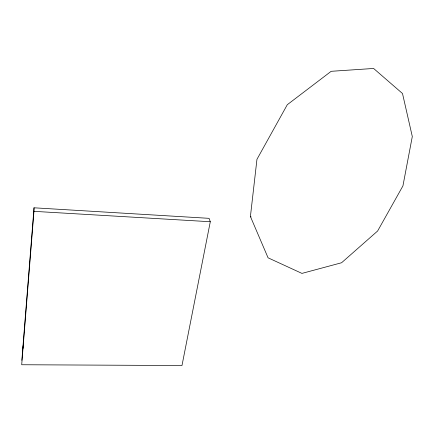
<?xml version="1.0" encoding="UTF-8"?>
<svg xmlns="http://www.w3.org/2000/svg" width="434" height="434" viewBox="0 0 434 434"><rect width="100%" height="100%" fill="white"/><g stroke="black" fill="none" stroke-linecap="round" stroke-linejoin="round"><path stroke-width="0.65" d="M33.955 211.342L34.02 207.799L209.063 218.335L210.295 221.736L181.982 365.536L21.7 364.744L33.955 211.342L210.295 221.736M23.018 348.437L23.105 345.795M21.852 360.318L34.02 207.799M250.423 216.43L256.955 159.321L287.292 104.708L331.175 71.306L373.603 68.463L402.502 93.516L412.3 136.531L402.936 185.893L377.618 231.013L341.569 262.754L301.945 273.398L268.076 257.818L250.445 216.588M251.004 217.043L250.96 216.729"/></g></svg>
